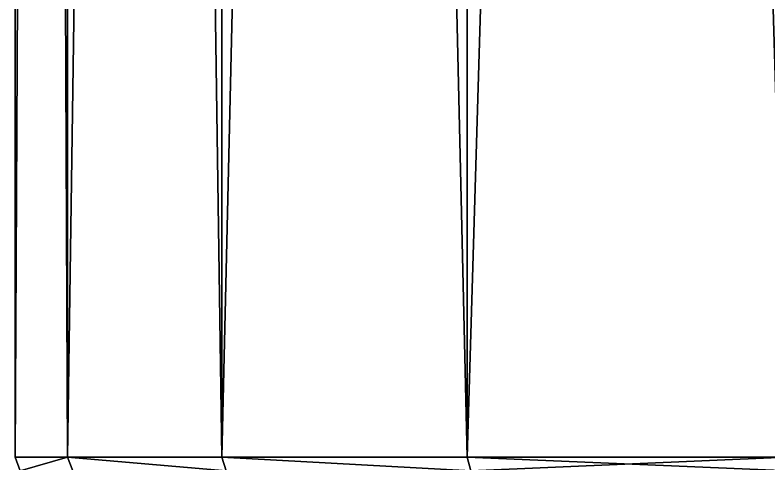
# Model space of a CAD drawing. Header units: millimetres. Extents: x 792 to 981, y 271 to 417.
# Drawn here: x 869.886 to 874.282, y 320.394 to 323.009 of the extents above; entities that cross this region are included whole.
import ezdxf

# ---------------------------------------------------------------- set-up
doc = ezdxf.new("R2010")
doc.units = ezdxf.units.MM

msp = doc.modelspace()

# ---------------------------------------------------------------- linework, layer by layer
at = {"extrusion": (-3.06162e-16, -1, -1.83697e-16)}
for p, q in [((869.8857, 382.434, 56.5), (869.8857, 320.434, 56.5)), ((870.1923, 382.434, 54.1706), (870.1923, 320.434, 54.1706)), ((870.1923, 382.434, 58.8294), (870.1923, 320.434, 58.8294)), ((871.0914, 382.434, 52), (871.0914, 320.434, 52)), ((871.0914, 382.434, 61), (871.0914, 320.434, 61)), ((872.5217, 382.434, 50.136), (872.5217, 320.434, 50.136)), ((872.5217, 382.434, 62.864), (872.5217, 320.434, 62.864)), ((869.8857, 320.434, 56.5), (870.1923, 320.434, 58.8294)), ((869.8857, 320.434, 56.5), (869.9159, 320.3541, 56.5)), ((870.1923, 320.434, 54.1706), (869.8857, 320.434, 56.5)), ((870.1923, 320.434, 58.8294), (871.0914, 320.434, 61)), ((870.1923, 320.434, 58.8294), (870.2216, 320.3541, 58.8215)), ((870.1923, 320.434, 54.1706), (870.2216, 320.3541, 54.1785)), ((871.0914, 320.434, 52), (870.1923, 320.434, 54.1706)), ((871.0914, 320.434, 61), (872.5217, 320.434, 62.864)), ((871.0914, 320.434, 61), (871.1177, 320.3541, 60.9849)), ((871.0914, 320.434, 52), (871.1177, 320.3541, 52.0151)), ((872.5217, 320.434, 50.136), (871.0914, 320.434, 52)), ((872.5217, 320.434, 62.864), (874.3857, 320.434, 64.2942)), ((872.5217, 320.434, 62.864), (872.5431, 320.3541, 62.8426)), ((872.5217, 320.434, 50.136), (872.5431, 320.3541, 50.1574)), ((874.3857, 320.434, 48.7058), (872.5217, 320.434, 50.136))]:
    msp.add_line(p, q, dxfattribs=at)

# ---------------------------------------------------------------- meshes
at = {"color": 160, "true_color": 0x3232ff}
mesh = msp.add_polyface(dxfattribs=at)
corners = [(870.1923, 382.434, 54.1706), (869.8857, 320.434, 56.5), (869.8857, 382.434, 56.5), (870.1923, 320.434, 54.1706)]
mesh.append_faces([[corners[k] for k in face] for face in [(0, 1, 2), (1, 0, 3)]], dxfattribs={"vtx0": -1, "color": 160})
mesh = msp.add_polyface(dxfattribs=at)
corners = [(869.8857, 382.434, 56.5), (870.1923, 320.434, 58.8294), (870.1923, 382.434, 58.8294), (869.8857, 320.434, 56.5)]
mesh.append_faces([[corners[k] for k in face] for face in [(0, 1, 2), (1, 0, 3)]], dxfattribs={"vtx0": -1, "color": 160})
mesh = msp.add_polyface(dxfattribs=at)
corners = [(871.0914, 382.434, 52), (870.1923, 320.434, 54.1706), (870.1923, 382.434, 54.1706), (871.0914, 320.434, 52)]
mesh.append_faces([[corners[k] for k in face] for face in [(0, 1, 2), (1, 0, 3)]], dxfattribs={"vtx0": -1, "color": 160})
mesh = msp.add_polyface(dxfattribs=at)
corners = [(870.1923, 382.434, 58.8294), (871.0914, 320.434, 61), (871.0914, 382.434, 61), (870.1923, 320.434, 58.8294)]
mesh.append_faces([[corners[k] for k in face] for face in [(0, 1, 2), (1, 0, 3)]], dxfattribs={"vtx0": -1, "color": 160})
mesh = msp.add_polyface(dxfattribs=at)
corners = [(872.5217, 382.434, 50.136), (871.0914, 320.434, 52), (871.0914, 382.434, 52), (872.5217, 320.434, 50.136)]
mesh.append_faces([[corners[k] for k in face] for face in [(0, 1, 2), (1, 0, 3)]], dxfattribs={"vtx0": -1, "color": 160})
mesh = msp.add_polyface(dxfattribs=at)
corners = [(871.0914, 382.434, 61), (872.5217, 320.434, 62.864), (872.5217, 382.434, 62.864), (871.0914, 320.434, 61)]
mesh.append_faces([[corners[k] for k in face] for face in [(0, 1, 2), (1, 0, 3)]], dxfattribs={"vtx0": -1, "color": 160})
mesh = msp.add_polyface(dxfattribs=at)
corners = [(874.3857, 320.434, 48.7058), (872.5217, 382.434, 50.136), (874.3857, 382.434, 48.7058), (872.5217, 320.434, 50.136)]
mesh.append_faces([[corners[k] for k in face] for face in [(0, 1, 2), (1, 0, 3)]], dxfattribs={"vtx0": -1, "color": 160})
mesh = msp.add_polyface(dxfattribs=at)
corners = [(872.5217, 320.434, 62.864), (874.3857, 382.434, 64.2942), (872.5217, 382.434, 62.864), (874.3857, 320.434, 64.2942)]
mesh.append_faces([[corners[k] for k in face] for face in [(0, 1, 2), (1, 0, 3)]], dxfattribs={"vtx0": -1, "color": 160})
mesh = msp.add_polyface(dxfattribs=at)
corners = [(870.1923, 320.434, 54.1706), (869.9159, 320.3541, 56.5), (869.8857, 320.434, 56.5), (870.2216, 320.3541, 54.1785)]
mesh.append_faces([[corners[k] for k in face] for face in [(0, 1, 2), (1, 0, 3)]], dxfattribs={"vtx0": -1, "color": 160})
mesh = msp.add_polyface(dxfattribs=at)
corners = [(870.1923, 320.434, 58.8294), (871.1177, 320.3541, 60.9849), (871.0914, 320.434, 61), (870.2216, 320.3541, 58.8215)]
mesh.append_faces([[corners[k] for k in face] for face in [(0, 1, 2), (1, 0, 3)]], dxfattribs={"vtx0": -1, "color": 160})
mesh = msp.add_polyface(dxfattribs=at)
corners = [(870.1923, 320.434, 54.1706), (871.1177, 320.3541, 52.0151), (870.2216, 320.3541, 54.1785), (871.0914, 320.434, 52)]
mesh.append_faces([[corners[k] for k in face] for face in [(0, 1, 2), (1, 0, 3)]], dxfattribs={"vtx0": -1, "color": 160})
mesh = msp.add_polyface(dxfattribs=at)
corners = [(871.0914, 320.434, 52), (872.5431, 320.3541, 50.1574), (871.1177, 320.3541, 52.0151), (872.5217, 320.434, 50.136)]
mesh.append_faces([[corners[k] for k in face] for face in [(0, 1, 2), (1, 0, 3)]], dxfattribs={"vtx0": -1, "color": 160})
mesh = msp.add_polyface(dxfattribs=at)
corners = [(871.0914, 320.434, 61), (872.5431, 320.3541, 62.8426), (872.5217, 320.434, 62.864), (871.1177, 320.3541, 60.9849)]
mesh.append_faces([[corners[k] for k in face] for face in [(0, 1, 2), (1, 0, 3)]], dxfattribs={"vtx0": -1, "color": 160})
mesh = msp.add_polyface(dxfattribs=at)
corners = [(874.4008, 320.3541, 48.732), (872.5217, 320.434, 50.136), (874.3857, 320.434, 48.7058), (872.5431, 320.3541, 50.1574)]
mesh.append_faces([[corners[k] for k in face] for face in [(0, 1, 2), (1, 0, 3)]], dxfattribs={"vtx0": -1, "color": 160})
mesh = msp.add_polyface(dxfattribs=at)
corners = [(872.5431, 320.3541, 62.8426), (874.3857, 320.434, 64.2942), (872.5217, 320.434, 62.864), (874.4008, 320.3541, 64.268)]
mesh.append_faces([[corners[k] for k in face] for face in [(0, 1, 2), (1, 0, 3)]], dxfattribs={"vtx0": -1, "color": 160})

doc.saveas('drawing.dxf')
